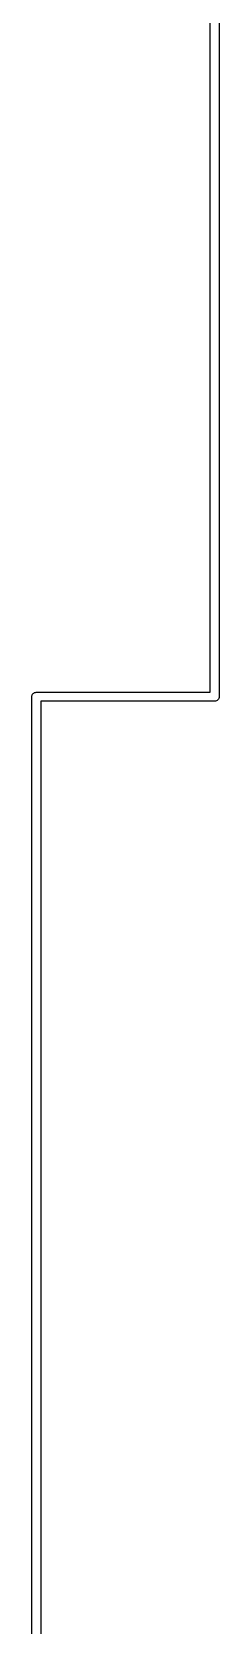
# Model space of a CAD drawing. Extents: x 40 to 70, y -130 to -60.
# Drawn here: x 68.97 to 70.03, y -84.41 to -75.47 of the extents above; entities that cross this region are included whole.
import ezdxf

# ---------------------------------------------------------------- set-up
doc = ezdxf.new("R2010")
doc.units = 0
doc.layers.add('BLACK', color=7, linetype='CONTINUOUS')

msp = doc.modelspace()

# ---------------------------------------------------------------- linework, layer by layer
at = {"layer": 'BLACK', "linetype": 'CONTINUOUS'}
for p, q in [((69.975, -79.175), (69.975, -65.0009)), ((70.025, -64.9988), (70.025, -79.1988)), ((68.9749, -79.2), (68.9754, -79.1951)), ((68.9754, -79.1951), (68.9768, -79.1904)), ((68.9768, -79.1904), (68.9791, -79.186)), ((68.9791, -79.186), (68.9822, -79.1822)), ((68.9822, -79.1822), (68.986, -79.1791)), ((68.986, -79.1791), (68.9904, -79.1768)), ((68.9904, -79.1768), (68.9951, -79.1754)), ((68.9951, -79.1754), (68.9988, -79.175)), ((68.9988, -79.175), (69, -79.1749)), ((69, -79.1749), (69.0012, -79.175)), ((69.0012, -79.175), (69.975, -79.175)), ((68.975, -79.2012), (68.9749, -79.2)), ((68.975, -87.5988), (68.975, -79.2012)), ((69.9988, -79.225), (69.025, -79.225)), ((69.025, -79.225), (69.025, -87.575)), ((70, -79.2251), (69.9988, -79.225)), ((70.0049, -79.2246), (70, -79.2251)), ((70.0096, -79.2232), (70.0049, -79.2246)), ((70.014, -79.2209), (70.0096, -79.2232)), ((70.0178, -79.2178), (70.014, -79.2209)), ((70.0209, -79.214), (70.0178, -79.2178)), ((70.0232, -79.2096), (70.0209, -79.214)), ((70.0246, -79.2049), (70.0232, -79.2096)), ((70.025, -79.2012), (70.0246, -79.2049)), ((70.025, -79.1988), (70.0251, -79.2)), ((70.0251, -79.2), (70.025, -79.2012))]:
    msp.add_line(p, q, dxfattribs=at)

doc.saveas('drawing.dxf')
